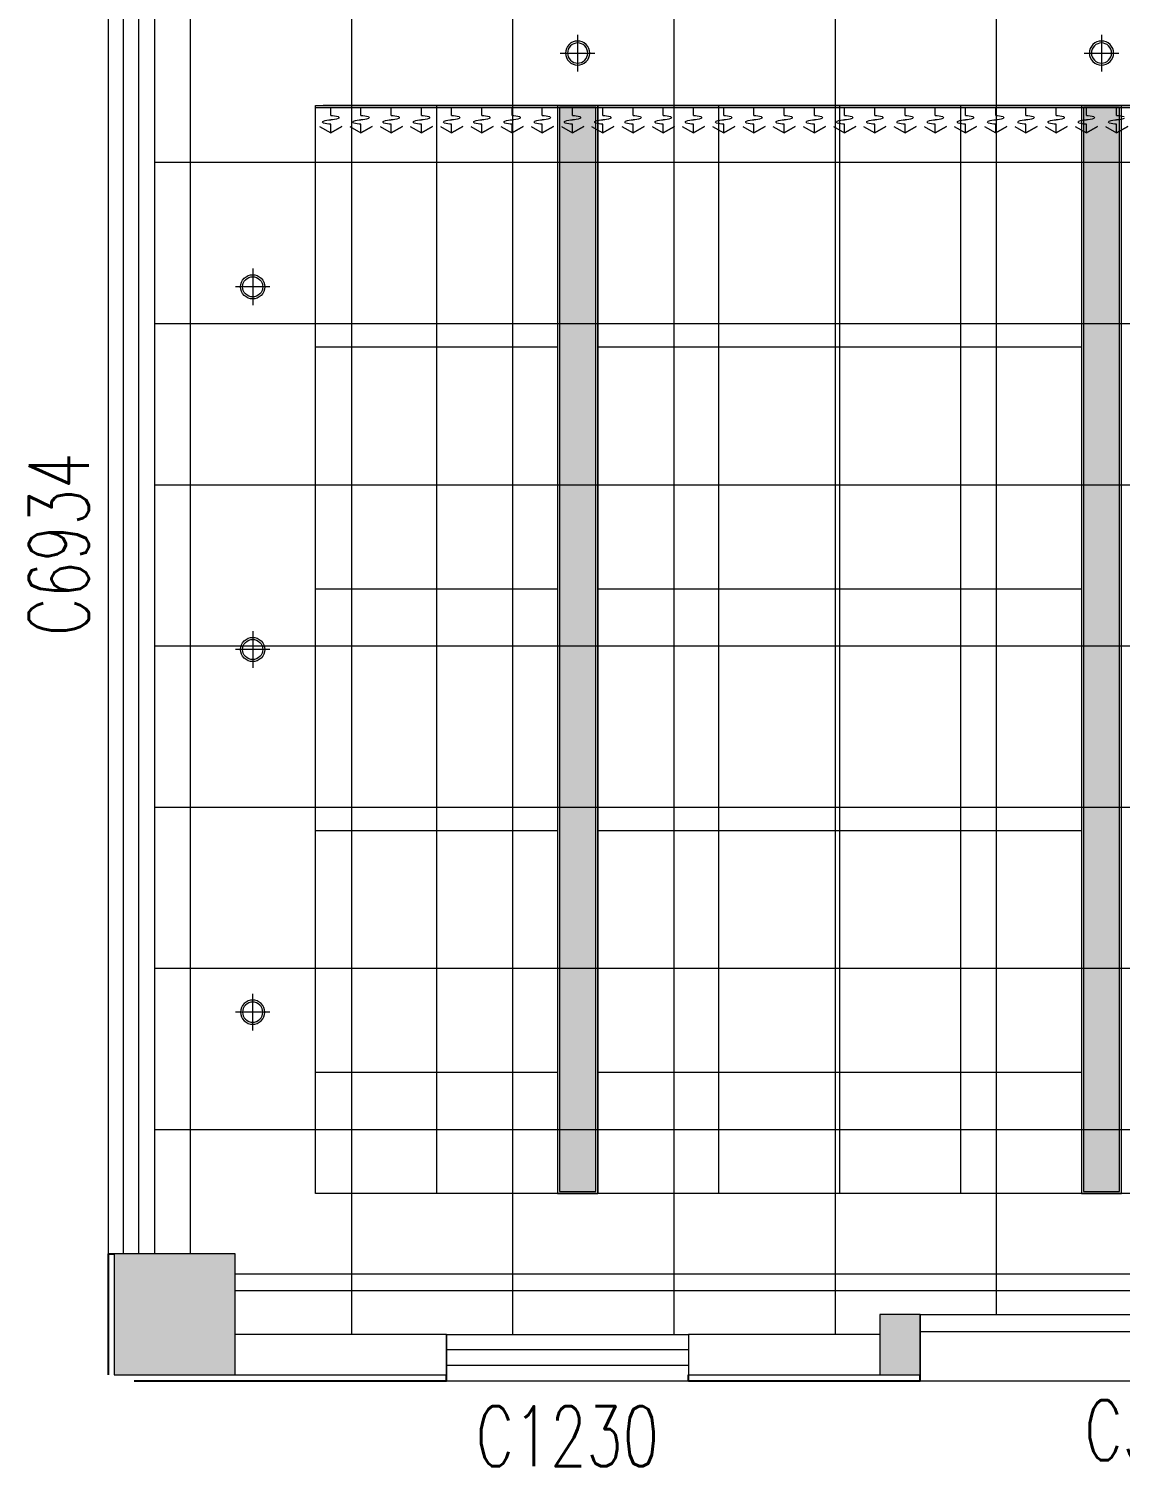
# Model space of a CAD drawing. Header units: millimetres. Extents: x 164760 to 3716174, y -1766400 to 11969.
# Drawn here: x 3483153 to 3488570, y -1647068 to -1639933 of the extents above; entities that cross this region are included whole.
import ezdxf

# ---------------------------------------------------------------- set-up
doc = ezdxf.new("R2010")
doc.units = ezdxf.units.MM
doc.header["$LTSCALE"] = 1000
doc.linetypes.add('DOTE', pattern=[2.42, 2, -0.2, 0.02, -0.2])
doc.layers.get('0').update_dxf_attribs({"color": 253, "linetype": 'CONTINUOUS'})
for name, color, linetype, lineweight in [('COLUMN', 253, 'CONTINUOUS', 0), ('FC-FLOOR【地材分格】', 253, 'CONTINUOUS', 0), ('FF-Win【窗】', 253, 'CONTINUOUS', 0), ('PUB_HATCH', 253, 'CONTINUOUS', 0), ('RC-FCU【空调设备】', 253, 'CONTINUOUS', 0), ('RC-LIGHT【天花灯具】', 253, 'CONTINUOUS', 0), ('RC-Modelling【天花造型】', 253, 'CONTINUOUS', 0), ('RC-STR【天花细线】', 253, 'CONTINUOUS', 0), ('Wall【墙体】', 253, 'CONTINUOUS', 0)]:
    doc.layers.add(name, color=color, linetype=linetype, lineweight=lineweight)
doc.layers.add('SURFACE', color=253, linetype='CONTINUOUS')
doc.layers.add('WINDOW_TEXT', color=253, linetype='CONTINUOUS')
doc.styles.add('_TCH_WINDOW', font='SIMPLEX', dxfattribs={"bigfont": 'GBCBIG'})

# ---------------------------------------------------------------- blocks, each defined once
blk = doc.blocks.new('$TCHSYS$WIN2D')
for p, q in [((-0.5, 0.5), (0.5, 0.5)), ((-0.5, 0.5), (-0.5, -0.5)), ((0.5, 0.5), (0.5, -0.5)), ((0.5, 0.1667), (-0.5, 0.1667)), ((0.5, -0.1667), (-0.5, -0.1667)), ((-0.5, -0.5), (0.5, -0.5))]:
    blk.add_line(p, q)
blk = doc.blocks.new('$WINLIB2D$00000004')
for p, q in [((-0.5, 0.5), (0.5, 0.5)), ((-0.5, 0.5), (-0.5, -0.5)), ((0.5, -0.5), (0.5, 0.5)), ((-0.5, 0.2406), (0.5, 0.2406)), ((-0.5, -0.5), (0.5, -0.5))]:
    blk.add_line(p, q)
blk = doc.blocks.new('海龙_0918165925')
at = {"layer": 'PUB_HATCH'}
for points in [[(-47100, -16500), (-46500, -16500), (-46500, -15900), (-47100, -15900)], [(-43300, -16500), (-43100, -16500), (-43100, -16200), (-43300, -16200)]]:
    blk.add_hatch(color=256, dxfattribs=at).paths.add_polyline_path(points)
at = {"layer": 'COLUMN'}
for p, q in [((-46500, -15900), (-47100, -15900)), ((-47100, -15900), (-47100, -16500)), ((-46500, -16500), (-46500, -15900)), ((-47100, -16500), (-46500, -16500))]:
    blk.add_line(p, q, dxfattribs=at)
blk = doc.blocks.new('*U408')
for p, q in [((0, -12), (0, 0)), ((0, 0), (13050, 0)), ((13050, -12), (0, -12)), ((75, -49.3), (75, -12)), ((225, -49.3), (225, -12)), ((375, -49.3), (375, -12)), ((525, -49.3), (525, -12)), ((675, -49.3), (675, -12)), ((825, -49.3), (825, -12)), ((975, -49.3), (975, -12)), ((1125, -49.3), (1125, -12)), ((1275, -49.3), (1275, -12)), ((1425, -49.3), (1425, -12)), ((1575, -49.3), (1575, -12)), ((1725, -49.3), (1725, -12)), ((1875, -49.3), (1875, -12)), ((2025, -49.3), (2025, -12)), ((2175, -49.3), (2175, -12)), ((2325, -49.3), (2325, -12)), ((2475, -49.3), (2475, -12)), ((2625, -49.3), (2625, -12)), ((2775, -49.3), (2775, -12)), ((2925, -49.3), (2925, -12)), ((3075, -49.3), (3075, -12)), ((3225, -49.3), (3225, -12)), ((3375, -49.3), (3375, -12)), ((3525, -49.3), (3525, -12)), ((3675, -49.3), (3675, -12)), ((3825, -49.3), (3825, -12)), ((3975, -49.3), (3975, -12)), ((19.6, -104.5), (75, -136.2)), ((75, -136.2), (75, -93.2)), ((130.4, -104.5), (75, -136.2)), ((75, -136.2), (130.4, -104.5)), ((169.6, -104.5), (225, -136.2)), ((225, -136.2), (225, -93.2)), ((280.4, -104.5), (225, -136.2)), ((225, -136.2), (280.4, -104.5)), ((319.6, -104.5), (375, -136.2)), ((375, -136.2), (375, -93.2)), ((430.4, -104.5), (375, -136.2)), ((375, -136.2), (430.4, -104.5)), ((469.6, -104.5), (525, -136.2)), ((525, -136.2), (525, -93.2)), ((580.4, -104.5), (525, -136.2)), ((525, -136.2), (580.4, -104.5)), ((619.6, -104.5), (675, -136.2)), ((675, -136.2), (675, -93.2)), ((730.4, -104.5), (675, -136.2)), ((675, -136.2), (730.4, -104.5)), ((769.6, -104.5), (825, -136.2)), ((825, -136.2), (825, -93.2)), ((880.4, -104.5), (825, -136.2)), ((825, -136.2), (880.4, -104.5)), ((919.6, -104.5), (975, -136.2)), ((975, -136.2), (975, -93.2)), ((1030.4, -104.5), (975, -136.2)), ((975, -136.2), (1030.4, -104.5)), ((1069.6, -104.5), (1125, -136.2)), ((1125, -136.2), (1125, -93.2)), ((1180.4, -104.5), (1125, -136.2)), ((1125, -136.2), (1180.4, -104.5)), ((1219.6, -104.5), (1275, -136.2)), ((1275, -136.2), (1275, -93.2)), ((1330.4, -104.5), (1275, -136.2)), ((1275, -136.2), (1330.4, -104.5)), ((1369.6, -104.5), (1425, -136.2)), ((1425, -136.2), (1425, -93.2)), ((1480.4, -104.5), (1425, -136.2)), ((1425, -136.2), (1480.4, -104.5)), ((1519.6, -104.5), (1575, -136.2)), ((1575, -136.2), (1575, -93.2)), ((1630.4, -104.5), (1575, -136.2)), ((1575, -136.2), (1630.4, -104.5)), ((1669.6, -104.5), (1725, -136.2)), ((1725, -136.2), (1725, -93.2)), ((1780.4, -104.5), (1725, -136.2)), ((1725, -136.2), (1780.4, -104.5)), ((1819.6, -104.5), (1875, -136.2)), ((1875, -136.2), (1875, -93.2)), ((1930.4, -104.5), (1875, -136.2)), ((1875, -136.2), (1930.4, -104.5)), ((1969.6, -104.5), (2025, -136.2)), ((2025, -136.2), (2025, -93.2)), ((2080.4, -104.5), (2025, -136.2)), ((2025, -136.2), (2080.4, -104.5)), ((2119.6, -104.5), (2175, -136.2)), ((2175, -136.2), (2175, -93.2)), ((2230.4, -104.5), (2175, -136.2)), ((2175, -136.2), (2230.4, -104.5)), ((2269.6, -104.5), (2325, -136.2)), ((2325, -136.2), (2325, -93.2)), ((2380.4, -104.5), (2325, -136.2)), ((2325, -136.2), (2380.4, -104.5)), ((2419.6, -104.5), (2475, -136.2)), ((2475, -136.2), (2475, -93.2)), ((2530.4, -104.5), (2475, -136.2)), ((2475, -136.2), (2530.4, -104.5)), ((2569.6, -104.5), (2625, -136.2)), ((2625, -136.2), (2625, -93.2)), ((2680.4, -104.5), (2625, -136.2)), ((2625, -136.2), (2680.4, -104.5)), ((2719.6, -104.5), (2775, -136.2)), ((2775, -136.2), (2775, -93.2)), ((2830.4, -104.5), (2775, -136.2)), ((2775, -136.2), (2830.4, -104.5)), ((2869.6, -104.5), (2925, -136.2)), ((2925, -136.2), (2925, -93.2)), ((2980.4, -104.5), (2925, -136.2)), ((2925, -136.2), (2980.4, -104.5)), ((3019.6, -104.5), (3075, -136.2)), ((3075, -136.2), (3075, -93.2)), ((3130.4, -104.5), (3075, -136.2)), ((3075, -136.2), (3130.4, -104.5)), ((3169.6, -104.5), (3225, -136.2)), ((3225, -136.2), (3225, -93.2)), ((3280.4, -104.5), (3225, -136.2)), ((3225, -136.2), (3280.4, -104.5)), ((3319.6, -104.5), (3375, -136.2)), ((3375, -136.2), (3375, -93.2)), ((3430.4, -104.5), (3375, -136.2)), ((3375, -136.2), (3430.4, -104.5)), ((3469.6, -104.5), (3525, -136.2)), ((3525, -136.2), (3525, -93.2)), ((3580.4, -104.5), (3525, -136.2)), ((3525, -136.2), (3580.4, -104.5)), ((3619.6, -104.5), (3675, -136.2)), ((3675, -136.2), (3675, -93.2)), ((3730.4, -104.5), (3675, -136.2)), ((3675, -136.2), (3730.4, -104.5)), ((3769.6, -104.5), (3825, -136.2)), ((3825, -136.2), (3825, -93.2)), ((3880.4, -104.5), (3825, -136.2)), ((3825, -136.2), (3880.4, -104.5)), ((3919.6, -104.5), (3975, -136.2)), ((3975, -136.2), (3975, -93.2)), ((4030.4, -104.5), (3975, -136.2)), ((3975, -136.2), (4030.4, -104.5))]:
    blk.add_line(p, q)
at = {"extrusion": (0, 0, -1)}
for centre, major_axis, start_param, end_param in [((72.5, -170.8), (-70.4, -70.4), 2.004284, 2.381239), ((77.5, -148.9), (-70.4, -70.4), 2.33115, 2.708105), ((77.5, 28.3), (70.4, -70.4), 0.433488, 0.810442), ((110, -60.3), (3.69, -3.69), 4.278901, 6.716673), ((222.5, -170.8), (-70.4, -70.4), 2.004284, 2.381239), ((227.5, -148.9), (-70.4, -70.4), 2.33115, 2.708105), ((227.5, 28.3), (70.4, -70.4), 0.433488, 0.810442), ((260, -60.3), (3.69, -3.69), 4.278901, 6.716673), ((372.5, -170.8), (-70.4, -70.4), 2.004284, 2.381239), ((377.5, -148.9), (-70.4, -70.4), 2.33115, 2.708105), ((377.5, 28.3), (70.4, -70.4), 0.433488, 0.810442), ((410, -60.3), (3.69, -3.69), 4.278901, 6.716673), ((522.5, -170.8), (-70.4, -70.4), 2.004284, 2.381239), ((527.5, -148.9), (-70.4, -70.4), 2.33115, 2.708105), ((527.5, 28.3), (70.4, -70.4), 0.433488, 0.810442), ((560, -60.3), (3.69, -3.69), 4.278901, 6.716673), ((672.5, -170.8), (-70.4, -70.4), 2.004284, 2.381239), ((677.5, -148.9), (-70.4, -70.4), 2.33115, 2.708105), ((677.5, 28.3), (70.4, -70.4), 0.433488, 0.810442), ((710, -60.3), (3.69, -3.69), 4.278901, 6.716673), ((822.5, -170.8), (-70.4, -70.4), 2.004284, 2.381239), ((827.5, -148.9), (-70.4, -70.4), 2.33115, 2.708105), ((827.5, 28.3), (70.4, -70.4), 0.433488, 0.810442), ((860, -60.3), (3.69, -3.69), 4.278901, 6.716673), ((972.5, -170.8), (-70.4, -70.4), 2.004284, 2.381239), ((977.5, -148.9), (-70.4, -70.4), 2.33115, 2.708105), ((977.5, 28.3), (70.4, -70.4), 0.433488, 0.810442), ((1010, -60.3), (3.69, -3.69), 4.278901, 6.716673), ((1122.5, -170.8), (-70.4, -70.4), 2.004284, 2.381239), ((1127.5, -148.9), (-70.4, -70.4), 2.33115, 2.708105), ((1127.5, 28.3), (70.4, -70.4), 0.433488, 0.810442), ((1160, -60.3), (3.69, -3.69), 4.278901, 6.716673), ((1272.5, -170.8), (-70.4, -70.4), 2.004284, 2.381239), ((1277.5, -148.9), (-70.4, -70.4), 2.33115, 2.708105), ((1277.5, 28.3), (70.4, -70.4), 0.433488, 0.810442), ((1310, -60.3), (3.69, -3.69), 4.278901, 6.716673), ((1422.5, -170.8), (-70.4, -70.4), 2.004284, 2.381239), ((1427.5, -148.9), (-70.4, -70.4), 2.33115, 2.708105), ((1427.5, 28.3), (70.4, -70.4), 0.433488, 0.810442), ((1460, -60.3), (3.69, -3.69), 4.278901, 6.716673), ((1572.5, -170.8), (-70.4, -70.4), 2.004284, 2.381239), ((1577.5, -148.9), (-70.4, -70.4), 2.33115, 2.708105), ((1577.5, 28.3), (70.4, -70.4), 0.433488, 0.810442), ((1610, -60.3), (3.69, -3.69), 4.278901, 6.716673), ((1722.5, -170.8), (-70.4, -70.4), 2.004284, 2.381239), ((1727.5, -148.9), (-70.4, -70.4), 2.33115, 2.708105), ((1727.5, 28.3), (70.4, -70.4), 0.433488, 0.810442), ((1760, -60.3), (3.69, -3.69), 4.278901, 6.716673), ((1872.5, -170.8), (-70.4, -70.4), 2.004284, 2.381239), ((1877.5, -148.9), (-70.4, -70.4), 2.33115, 2.708105), ((1877.5, 28.3), (70.4, -70.4), 0.433488, 0.810442), ((1910, -60.3), (3.69, -3.69), 4.278901, 6.716673), ((2022.5, -170.8), (-70.4, -70.4), 2.004284, 2.381239), ((2027.5, -148.9), (-70.4, -70.4), 2.33115, 2.708105), ((2027.5, 28.3), (70.4, -70.4), 0.433488, 0.810442), ((2060, -60.3), (3.69, -3.69), 4.278901, 6.716673), ((2172.5, -170.8), (-70.4, -70.4), 2.004284, 2.381239), ((2177.5, -148.9), (-70.4, -70.4), 2.33115, 2.708105), ((2177.5, 28.3), (70.4, -70.4), 0.433488, 0.810442), ((2210, -60.3), (3.69, -3.69), 4.278901, 6.716673), ((2322.5, -170.8), (-70.4, -70.4), 2.004284, 2.381239), ((2327.5, -148.9), (-70.4, -70.4), 2.33115, 2.708105), ((2327.5, 28.3), (70.4, -70.4), 0.433488, 0.810442), ((2360, -60.3), (3.69, -3.69), 4.278901, 6.716673), ((2472.5, -170.8), (-70.4, -70.4), 2.004284, 2.381239), ((2477.5, -148.9), (-70.4, -70.4), 2.33115, 2.708105), ((2477.5, 28.3), (70.4, -70.4), 0.433488, 0.810442), ((2510, -60.3), (3.69, -3.69), 4.278901, 6.716673), ((2622.5, -170.8), (-70.4, -70.4), 2.004284, 2.381239), ((2627.5, -148.9), (-70.4, -70.4), 2.33115, 2.708105), ((2627.5, 28.3), (70.4, -70.4), 0.433488, 0.810442), ((2660, -60.3), (3.69, -3.69), 4.278901, 6.716673), ((2772.5, -170.8), (-70.4, -70.4), 2.004284, 2.381239), ((2777.5, -148.9), (-70.4, -70.4), 2.33115, 2.708105), ((2777.5, 28.3), (70.4, -70.4), 0.433488, 0.810442), ((2810, -60.3), (3.69, -3.69), 4.278901, 6.716673), ((2922.5, -170.8), (-70.4, -70.4), 2.004284, 2.381239), ((2927.5, -148.9), (-70.4, -70.4), 2.33115, 2.708105), ((2927.5, 28.3), (70.4, -70.4), 0.433488, 0.810442), ((2960, -60.3), (3.69, -3.69), 4.278901, 6.716673), ((3072.5, -170.8), (-70.4, -70.4), 2.004284, 2.381239), ((3077.5, -148.9), (-70.4, -70.4), 2.33115, 2.708105), ((3077.5, 28.3), (70.4, -70.4), 0.433488, 0.810442), ((3110, -60.3), (3.69, -3.69), 4.278901, 6.716673), ((3222.5, -170.8), (-70.4, -70.4), 2.004284, 2.381239), ((3227.5, -148.9), (-70.4, -70.4), 2.33115, 2.708105), ((3227.5, 28.3), (70.4, -70.4), 0.433488, 0.810442), ((3260, -60.3), (3.69, -3.69), 4.278901, 6.716673), ((3372.5, -170.8), (-70.4, -70.4), 2.004284, 2.381239), ((3377.5, -148.9), (-70.4, -70.4), 2.33115, 2.708105), ((3377.5, 28.3), (70.4, -70.4), 0.433488, 0.810442), ((3410, -60.3), (3.69, -3.69), 4.278901, 6.716673), ((3522.5, -170.8), (-70.4, -70.4), 2.004284, 2.381239), ((3527.5, -148.9), (-70.4, -70.4), 2.33115, 2.708105), ((3527.5, 28.3), (70.4, -70.4), 0.433488, 0.810442), ((3560, -60.3), (3.69, -3.69), 4.278901, 6.716673), ((3672.5, -170.8), (-70.4, -70.4), 2.004284, 2.381239), ((3677.5, -148.9), (-70.4, -70.4), 2.33115, 2.708105), ((3677.5, 28.3), (70.4, -70.4), 0.433488, 0.810442), ((3710, -60.3), (3.69, -3.69), 4.278901, 6.716673), ((3822.5, -170.8), (-70.4, -70.4), 2.004284, 2.381239), ((3827.5, -148.9), (-70.4, -70.4), 2.33115, 2.708105), ((3827.5, 28.3), (70.4, -70.4), 0.433488, 0.810442), ((3860, -60.3), (3.69, -3.69), 4.278901, 6.716673), ((3972.5, -170.8), (-70.4, -70.4), 2.004284, 2.381239), ((3977.5, -148.9), (-70.4, -70.4), 2.33115, 2.708105), ((3977.5, 28.3), (70.4, -70.4), 0.433488, 0.810442), ((40, -82.2), (3.69, -3.69), 1.137309, 3.57508), ((72.5, 6.4), (70.4, -70.4), 0.760354, 1.137309), ((190, -82.2), (3.69, -3.69), 1.137309, 3.57508), ((222.5, 6.4), (70.4, -70.4), 0.760354, 1.137309), ((340, -82.2), (3.69, -3.69), 1.137309, 3.57508), ((372.5, 6.4), (70.4, -70.4), 0.760354, 1.137309), ((490, -82.2), (3.69, -3.69), 1.137309, 3.57508), ((522.5, 6.4), (70.4, -70.4), 0.760354, 1.137309), ((640, -82.2), (3.69, -3.69), 1.137309, 3.57508), ((672.5, 6.4), (70.4, -70.4), 0.760354, 1.137309), ((790, -82.2), (3.69, -3.69), 1.137309, 3.57508), ((822.5, 6.4), (70.4, -70.4), 0.760354, 1.137309), ((940, -82.2), (3.69, -3.69), 1.137309, 3.57508), ((972.5, 6.4), (70.4, -70.4), 0.760354, 1.137309), ((1090, -82.2), (3.69, -3.69), 1.137309, 3.57508), ((1122.5, 6.4), (70.4, -70.4), 0.760354, 1.137309), ((1240, -82.2), (3.69, -3.69), 1.137309, 3.57508), ((1272.5, 6.4), (70.4, -70.4), 0.760354, 1.137309), ((1390, -82.2), (3.69, -3.69), 1.137309, 3.57508), ((1422.5, 6.4), (70.4, -70.4), 0.760354, 1.137309), ((1540, -82.2), (3.69, -3.69), 1.137309, 3.57508), ((1572.5, 6.4), (70.4, -70.4), 0.760354, 1.137309), ((1690, -82.2), (3.69, -3.69), 1.137309, 3.57508), ((1722.5, 6.4), (70.4, -70.4), 0.760354, 1.137309), ((1840, -82.2), (3.69, -3.69), 1.137309, 3.57508), ((1872.5, 6.4), (70.4, -70.4), 0.760354, 1.137309), ((1990, -82.2), (3.69, -3.69), 1.137309, 3.57508), ((2022.5, 6.4), (70.4, -70.4), 0.760354, 1.137309), ((2140, -82.2), (3.69, -3.69), 1.137309, 3.57508), ((2172.5, 6.4), (70.4, -70.4), 0.760354, 1.137309), ((2290, -82.2), (3.69, -3.69), 1.137309, 3.57508), ((2322.5, 6.4), (70.4, -70.4), 0.760354, 1.137309), ((2440, -82.2), (3.69, -3.69), 1.137309, 3.57508), ((2472.5, 6.4), (70.4, -70.4), 0.760354, 1.137309), ((2590, -82.2), (3.69, -3.69), 1.137309, 3.57508), ((2622.5, 6.4), (70.4, -70.4), 0.760354, 1.137309), ((2740, -82.2), (3.69, -3.69), 1.137309, 3.57508), ((2772.5, 6.4), (70.4, -70.4), 0.760354, 1.137309), ((2890, -82.2), (3.69, -3.69), 1.137309, 3.57508), ((2922.5, 6.4), (70.4, -70.4), 0.760354, 1.137309), ((3040, -82.2), (3.69, -3.69), 1.137309, 3.57508), ((3072.5, 6.4), (70.4, -70.4), 0.760354, 1.137309), ((3190, -82.2), (3.69, -3.69), 1.137309, 3.57508), ((3222.5, 6.4), (70.4, -70.4), 0.760354, 1.137309), ((3340, -82.2), (3.69, -3.69), 1.137309, 3.57508), ((3372.5, 6.4), (70.4, -70.4), 0.760354, 1.137309), ((3490, -82.2), (3.69, -3.69), 1.137309, 3.57508), ((3522.5, 6.4), (70.4, -70.4), 0.760354, 1.137309), ((3640, -82.2), (3.69, -3.69), 1.137309, 3.57508), ((3672.5, 6.4), (70.4, -70.4), 0.760354, 1.137309), ((3790, -82.2), (3.69, -3.69), 1.137309, 3.57508), ((3822.5, 6.4), (70.4, -70.4), 0.760354, 1.137309), ((3940, -82.2), (3.69, -3.69), 1.137309, 3.57508), ((3972.5, 6.4), (70.4, -70.4), 0.760354, 1.137309)]:
    blk.add_ellipse(centre, major_axis=major_axis, ratio=1, start_param=start_param, end_param=end_param, dxfattribs=at)
blk = doc.blocks.new('圆形筒灯')
at = {"color": 251, "linetype": 'DOTE', "ltscale": 43.504693}
blk.add_line((0, 90.6), (0, -90.6), dxfattribs=at)
at = {"color": 251, "linetype": 'DOTE', "ltscale": 41.297046}
blk.add_line((86, 0), (-86, 0), dxfattribs=at)
blk.add_ellipse((0, 0), major_axis=(-42.4, 42.4), ratio=1, start_param=2.355868237233172, end_param=8.639053544412757)
at = {"color": 251}
blk.add_ellipse((0, 0), major_axis=(35.4, 35.4), ratio=1, start_param=5.49871431692557, end_param=11.78189962410516, dxfattribs=at)
blk = doc.blocks.new('ZL_0609195278')
at = {"layer": 'RC-LIGHT【天花灯具】'}
h = blk.add_hatch(dxfattribs=at)
h.set_pattern_fill('DOTS', color=8, scale=10, angle=180)
h.set_pattern_definition([(180, (-2430707.972, 1481556.821), (-7.9375, -15.875), [0, -15.875])])
h.paths.add_polyline_path([(90, -10), (-90, -10), (-90, -5390), (90, -5390)])
blk.add_lwpolyline([(100, 0), (-100, 0), (-100, -5400), (100, -5400)], close=True, dxfattribs=at)
at = {"layer": 'RC-LIGHT【天花灯具】', "color": 8}
blk.add_lwpolyline([(90, -10), (-90, -10), (-90, -5390), (90, -5390)], close=True, dxfattribs=at)

msp = doc.modelspace()

# ---------------------------------------------------------------- hatches: boundary and pattern name
at = {"layer": 'FC-FLOOR【地材分格】'}
h = msp.add_hatch(dxfattribs=at)
h.set_pattern_fill('_USER', color=256, scale=800, double=1, pattern_type=0)
h.set_pattern_definition([(0, (3778355.65, -1406196.8), (0, 800), []), (90, (3778355.65, -1406196.8), (-800, 5e-14), [])])
h.paths.add_polyline_path([(3498201.9, -1639815.4), (3497851.9, -1639815.4), (3496351.9, -1639815.4), (3496001.9, -1639815.4), (3496001.9, -1639114.2), (3491376.9, -1639114.2), (3490776.9, -1639114.2), (3486290.4, -1639114.2), (3486290.4, -1639815.4), (3485940.4, -1639815.4), (3484440.4, -1639815.4), (3483776.9, -1639815.4), (3483776.9, -1646014.2), (3484176.9, -1646014.2), (3484176.9, -1646414.2), (3485226.9, -1646414.2), (3486426.9, -1646414.2), (3487376.9, -1646414.2), (3487376.9, -1646314.2), (3487576.9, -1646314.2), (3490776.9, -1646314.2), (3490776.9, -1646014.2), (3491376.9, -1646014.2), (3491376.9, -1646314.2), (3494576.9, -1646314.2), (3494776.9, -1646314.2), (3497976.9, -1646314.2), (3497976.9, -1646014.2), (3498201.9, -1646014.2)])

# ---------------------------------------------------------------- linework, layer by layer
at = {"layer": 'RC-Modelling【天花造型】'}
for p, q in [((3494976.9, -1640314.2), (3484614.4, -1640314.2)), ((3548376.9, -1646114.2), (3484176.9, -1646114.2))]:
    msp.add_line(p, q, dxfattribs=at)
msp.add_lwpolyline([(3497576.9, -1645714.2), (3484576.9, -1645714.2), (3484576.9, -1640314.2), (3497576.9, -1640314.2)], close=True, dxfattribs=at)
at = {"layer": 'RC-STR【天花细线】'}
for p, q in [((3485176.9, -1640314.2), (3485176.9, -1645714.2)), ((3485776.9, -1640314.2), (3485776.9, -1645714.2)), ((3485976.9, -1640314.2), (3485976.9, -1645714.2)), ((3486576.9, -1640314.2), (3486576.9, -1645714.2)), ((3487176.9, -1640314.2), (3487176.9, -1645714.2)), ((3487776.9, -1640314.2), (3487776.9, -1645714.2)), ((3488376.9, -1640314.2), (3488376.9, -1645714.2)), ((3485776.9, -1641514.2), (3484576.9, -1641514.2)), ((3488376.9, -1641514.2), (3485976.9, -1641514.2)), ((3485776.9, -1642714.2), (3484576.9, -1642714.2)), ((3488376.9, -1642714.2), (3485976.9, -1642714.2)), ((3485776.9, -1643914.2), (3484576.9, -1643914.2)), ((3488376.9, -1643914.2), (3485976.9, -1643914.2)), ((3485776.9, -1645114.2), (3484576.9, -1645114.2)), ((3488376.9, -1645114.2), (3485976.9, -1645114.2))]:
    msp.add_line(p, q, dxfattribs=at)
at = {"layer": 'SURFACE'}
for p, q in [((3483546.9, -1646014.2), (3483576.9, -1646014.2)), ((3483546.9, -1646014.2), (3483546.9, -1646614.2)), ((3485226.9, -1646644.2), (3485226.9, -1646614.2)), ((3486426.9, -1646644.2), (3486426.9, -1646614.2)), ((3487576.9, -1646644.2), (3487576.9, -1646614.2)), ((3483676.9, -1646644.2), (3485226.9, -1646644.2)), ((3486426.9, -1646644.2), (3487376.9, -1646644.2)), ((3487376.9, -1646644.2), (3487576.9, -1646644.2))]:
    msp.add_line(p, q, dxfattribs=at)
at = {"layer": 'Wall【墙体】', "color": 9}
for p, q in [((3487576.9, -1646314.2), (3487376.9, -1646314.2)), ((3487376.9, -1646314.2), (3487376.9, -1646614.2)), ((3487576.9, -1646614.2), (3487576.9, -1646314.2)), ((3485226.9, -1646414.2), (3484176.9, -1646414.2)), ((3485226.9, -1646614.2), (3485226.9, -1646414.2)), ((3487376.9, -1646414.2), (3486426.9, -1646414.2)), ((3486426.9, -1646414.2), (3486426.9, -1646614.2)), ((3484176.9, -1646614.2), (3485226.9, -1646614.2)), ((3486426.9, -1646614.2), (3487376.9, -1646614.2)), ((3487376.9, -1646614.2), (3487576.9, -1646614.2))]:
    msp.add_line(p, q, dxfattribs=at)

# ---------------------------------------------------------------- block references
at = {"layer": 'COLUMN'}
msp.add_blockref('海龙_0918165925', (3530676.9, -1630114.2), dxfattribs=at)
at = {"layer": 'FF-Win【窗】'}
ref = msp.add_blockref('$TCHSYS$WIN2D', (3483661.9, -1642564.2), dxfattribs=dict(at, xscale=6900, yscale=230, zscale=6900, rotation=270))
ref.add_attrib('A', 'C6934', (3483450.7, -1642946.9), dxfattribs={"layer": 'WINDOW_TEXT', "height": 297.5, "rotation": 90, "style": '_TCH_WINDOW', "width": 0.705882})
ref = msp.add_blockref('$WINLIB2D$00000004', (3489176.9, -1646479.2), dxfattribs=dict(at, xscale=3200, yscale=330, zscale=3200))
ref.add_attrib('A', 'C3230', (3488392.2, -1647037.9), dxfattribs={"layer": 'WINDOW_TEXT', "height": 297.5, "style": '_TCH_WINDOW', "width": 0.705882})
ref = msp.add_blockref('$TCHSYS$WIN2D', (3485826.9, -1646529.2), dxfattribs=dict(at, xscale=1200, yscale=230, zscale=1200))
ref.add_attrib('A', 'C1230', (3485371.9, -1647067.9), dxfattribs={"layer": 'WINDOW_TEXT', "height": 297.5, "style": '_TCH_WINDOW', "width": 0.705882})
at = {"layer": 'RC-FCU【空调设备】', "ltscale": 10}
msp.add_blockref('*U408', (3484576.9, -1640314.2), dxfattribs=at)
at = {"layer": 'RC-LIGHT【天花灯具】', "xscale": -1}
for p in [(3485876.9, -1640054.2), (3488476.9, -1640054.2)]:
    msp.add_blockref('圆形筒灯', p, dxfattribs=at)
at = {"layer": 'RC-LIGHT【天花灯具】'}
for name, p in [('ZL_0609195278', (3485876.9, -1640314.2)), ('ZL_0609195278', (3488476.9, -1640314.2)), ('圆形筒灯', (3484264.4, -1641214.2)), ('圆形筒灯', (3484264.4, -1643014.2))]:
    msp.add_blockref(name, p, dxfattribs=at)
at = {"layer": 'RC-LIGHT【天花灯具】', "xscale": -1, "rotation": 180}
msp.add_blockref('圆形筒灯', (3484264.4, -1644814.2), dxfattribs=at)

doc.saveas('drawing.dxf')
